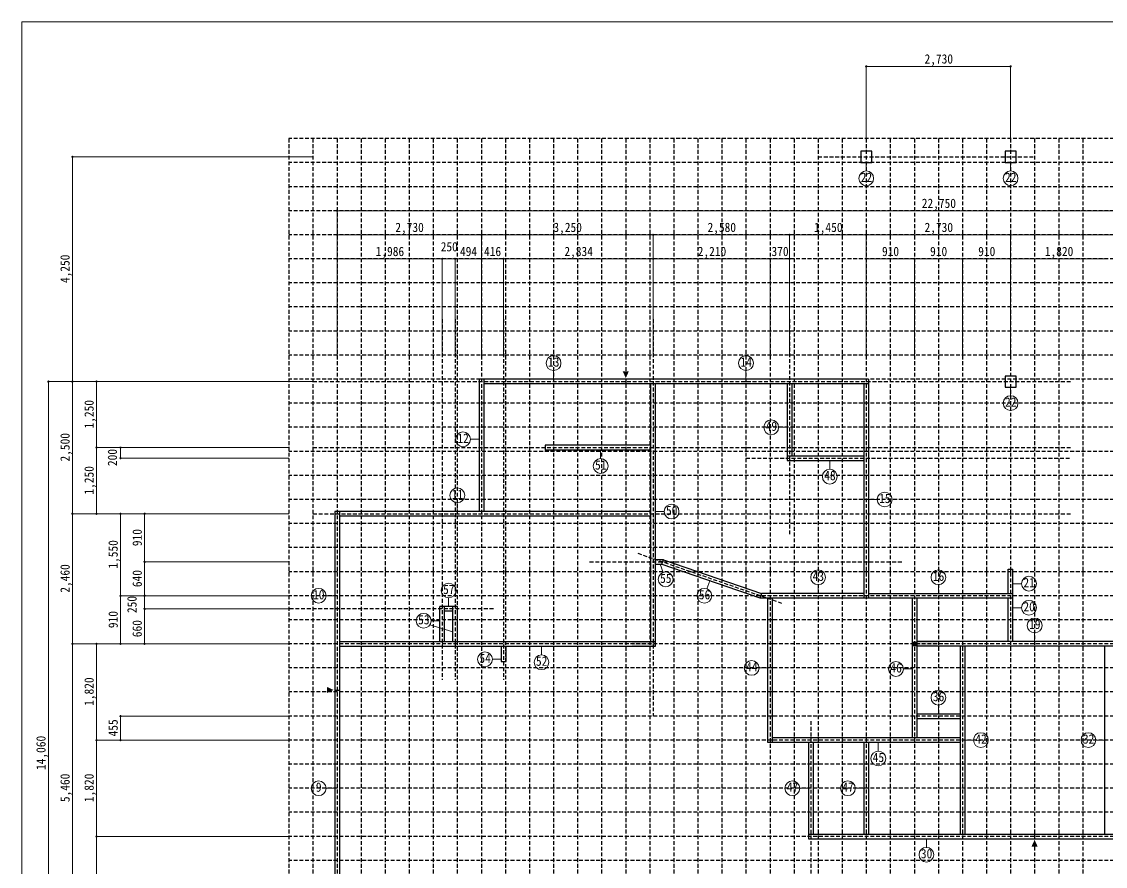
# Model space of a CAD drawing. Units: millimetres at full size, sheet at 1:60. Extents: x -17340 to 17340, y -12120 to 12120.
# Drawn here: x -17340 to 3157, y -3851 to 12120 of the extents above; entities that cross this region are included whole.
import ezdxf
from ezdxf.enums import TextEntityAlignment as Align

# ---------------------------------------------------------------- set-up
doc = ezdxf.new("R2010")
doc.units = ezdxf.units.MM
doc.header["$LTSCALE"] = 60
doc.header["$PDMODE"] = 32
doc.header["$PDSIZE"] = 24
doc.linetypes.add('DASHED1', pattern=[1.8, 1.2, -0.6])
for name, color, linetype, lineweight in [('0-0_原稿', 7, 'Continuous', 18), ('3-4', 7, 'Continuous', 15), ('3-B', 6, 'Continuous', 9)]:
    doc.layers.add(name, color=color, linetype=linetype, lineweight=lineweight)
for name, color, linetype in [('0-1', 6, 'DASHED1'), ('3-0', 134, 'Continuous'), ('3-8', 134, 'Continuous'), ('3-9', 1, 'Continuous'), ('3-E', 6, 'DASHED1'), ('3-F', 9, 'Continuous')]:
    doc.layers.add(name, color=color, linetype=linetype)
doc.styles.add('ＭＳ ゴシック', font='')
doc.styles.get('ＭＳ ゴシック').set_extended_font_data('MS Gothic')

msp = doc.modelspace()

# ---------------------------------------------------------------- linework, layer by layer
at = {"layer": '0-0_原稿'}
msp.add_line((-17340, 12120), (-17340, -12120), dxfattribs=at)
msp.add_lwpolyline([(17340, -12120), (17340, 12120), (-17340, 12120)], dxfattribs=at)
at = {"layer": '0-1'}
for p, q in [((-12285, 9910), (-12285, -9200)), ((12285, 9910), (-12285, 9910)), ((-11830, 9910), (-11830, -9200)), ((-11375, 9910), (-11375, -9200)), ((-10920, 9910), (-10920, -9200)), ((-10465, 9910), (-10465, -9200)), ((-10010, 9910), (-10010, -9200)), ((-9555, 9910), (-9555, -9200)), ((-9100, 9910), (-9100, -9200)), ((-8645, 9910), (-8645, -9200)), ((-8190, 9910), (-8190, -9200)), ((-7735, 9910), (-7735, -9200)), ((-7280, 9910), (-7280, -9200)), ((-6825, 9910), (-6825, -9200)), ((-6370, 9910), (-6370, -9200)), ((-5915, 9910), (-5915, -9200)), ((-5460, 9910), (-5460, -9200)), ((-5005, 9910), (-5005, -9200)), ((-4550, 9910), (-4550, -9200)), ((-4095, 9910), (-4095, -9200)), ((-3640, 9910), (-3640, -9200)), ((-3185, 9910), (-3185, -9200)), ((-2730, 9910), (-2730, -9200)), ((-2275, 9910), (-2275, -9200)), ((-1820, 9910), (-1820, -9200)), ((-1365, 9910), (-1365, -9200)), ((-910, 9910), (-910, -9200)), ((-455, 9910), (-455, -9200)), ((0, 9910), (0, -9200)), ((455, 9910), (455, -9200)), ((910, 9910), (910, -9200)), ((1365, 9910), (1365, -9200)), ((1820, 9910), (1820, -9200)), ((2275, 9910), (2275, -9200)), ((2730, 9910), (2730, -9200)), ((12285, 9455), (-12285, 9455)), ((12285, 9000), (-12285, 9000)), ((12285, 8545), (-12285, 8545)), ((12285, 8090), (-12285, 8090)), ((12285, 7635), (-12285, 7635)), ((12285, 7180), (-12285, 7180)), ((12285, 6725), (-12285, 6725)), ((12285, 6270), (-12285, 6270)), ((12285, 5815), (-12285, 5815)), ((12285, 5360), (-12285, 5360)), ((12285, 4905), (-12285, 4905)), ((12285, 4450), (-12285, 4450)), ((12285, 3995), (-12285, 3995)), ((12285, 3540), (-12285, 3540)), ((12285, 3085), (-12285, 3085)), ((12285, 2630), (-12285, 2630)), ((12285, 2175), (-12285, 2175)), ((12285, 1720), (-12285, 1720)), ((12285, 1265), (-12285, 1265)), ((12285, 810), (-12285, 810)), ((12285, 355), (-12285, 355)), ((12285, -100), (-12285, -100)), ((12285, -555), (-12285, -555)), ((12285, -1010), (-12285, -1010)), ((12285, -1465), (-12285, -1465)), ((12285, -1920), (-12285, -1920)), ((12285, -2375), (-12285, -2375)), ((12285, -2830), (-12285, -2830)), ((12285, -3285), (-12285, -3285)), ((12285, -3740), (-12285, -3740))]:
    msp.add_line(p, q, dxfattribs=at)
at = {"layer": '3-0'}
for p, q in [((-1320.5, 5359.5), (-8689.5, 5359.5)), ((-8689.5, 5359.5), (-8689.5, 2859.5)), ((-8600.5, 5360), (-8600.5, 2859.5)), ((-1320.5, 5359.5), (-1320.5, 1220.5)), ((-1320.5, 5270.5), (-8600.5, 5270.5)), ((-5439.5, 399.5), (-5439.5, 5270.5)), ((-5350.5, 310.5), (-5350.5, 5270.5)), ((-2859.5, 5270.5), (-2859.5, 3820.5)), ((-2770.5, 5270.5), (-2770.5, 3909.5)), ((-1409.5, 5270.5), (-1409.5, 1220.5)), ((-5439.5, 4109.5), (-7439.5, 4109.5)), ((-5439.5, 4020.5), (-7439.5, 4020.5)), ((-2859.5, 3909.5), (-1409.5, 3909.5)), ((-2859.5, 3820.5), (-1409.5, 3820.5)), ((-5439.5, 2859.5), (-11419.5, 2859.5)), ((-11330.5, 2859.5), (-11330.5, -8700.5)), ((-5439.5, 2770.5), (-11330.5, 2770.5)), ((-5350.5, 1949.5), (-5200.76, 1949.5)), ((-5350.5, 1860.5), (-5231.5, 1860.5)), ((-5230.66, 1862.94), (-3377.66, 1222.94)), ((-5201.6, 1947.06), (-3348.6, 1307.06)), ((1320.5, 1309.5), (1320.5, 1764.5)), ((1409.5, 399.5), (1409.5, 1764.5)), ((-1409.5, 1309.5), (-3347.76, 1309.5)), ((-1320.5, 1309.5), (1409.5, 1309.5)), ((-9094.5, 1059.5), (-9433.5, 1059.5)), ((-9433.5, 399.5), (-9433.5, 1059.5)), ((-9344.5, 399.5), (-9344.5, 1059.5)), ((-9183.5, 399.5), (-9183.5, 1059.5)), ((-9094.5, 399.5), (-9094.5, 1059.5)), ((1409.5, 1220.5), (-3378.5, 1220.5)), ((-3140.5, -1509.5), (-3140.5, 1220.5)), ((-499.5, 1220.5), (-499.5, -1420.5)), ((-410.5, 1220.5), (-410.5, -1420.5)), ((1320.5, 399.5), (1320.5, 1220.5)), ((-9183.5, 970.5), (-9344.5, 970.5)), ((-11330.5, 399.5), (-5350.5, 399.5)), ((-11330.5, 310.5), (-5350.5, 310.5)), ((-8273.5, 310.5), (-8273.5, 24.5)), ((-8184.5, 310.5), (-8184.5, 24.5)), ((11419.5, 399.5), (-410.5, 399.5)), ((11330.5, 310.5), (-410.5, 310.5)), ((410.5, 310.5), (410.5, -3240.5)), ((499.5, 310.5), (499.5, -3240.5)), ((3140.5, 310.5), (3140.5, -3240.5)), ((-410.5, -965.5), (410.5, -965.5)), ((-410.5, -1054.5), (410.5, -1054.5)), ((410.5, -1420.5), (-3140.5, -1420.5)), ((-2459.5, -1509.5), (-2459.5, -3329.5)), ((-2370.5, -1509.5), (-2370.5, -3240.5)), ((-1409.5, -1509.5), (-1409.5, -3240.5)), ((-1320.5, -1509.5), (-1320.5, -3240.5)), ((-2459.5, -3240.5), (11330.5, -3240.5)), ((-2459.5, -3329.5), (11330.5, -3329.5))]:
    msp.add_line(p, q, dxfattribs=at)
for points in [[(-1470, 9460), (-1260, 9460), (-1260, 9670), (-1470, 9670)], [(1260, 9460), (1470, 9460), (1470, 9670), (1260, 9670)], [(1260, 5210), (1470, 5210), (1470, 5420), (1260, 5420)]]:
    msp.add_lwpolyline(points, close=True, dxfattribs=at)
for points in [[(-11419.5, 2859.5), (-11419.5, -8789.5), (11419.5, -8789.5), (11419.5, 399.5)], [(410.5, -1509.5), (-3229.5, -1509.5), (-3229.5, 1220.5)]]:
    msp.add_lwpolyline(points, dxfattribs=at)
at = {"layer": '3-4'}
for p, q in [((-1365, 9296.67), (-1365, 9460)), ((1365, 9296.67), (1365, 9460)), ((-7280, 5523.33), (-7280, 5360)), ((-3640, 5523.33), (-3640, 5360)), ((1365, 5046.67), (1365, 5210)), ((-3022.83, 4450), (-2859.5, 4450)), ((-8852.83, 4222.5), (-8689.5, 4222.5)), ((-6389, 3857.17), (-6389, 4020.5)), ((-2055, 3657.17), (-2055, 3820.5)), ((-1157.17, 3085), (-1320.5, 3085)), ((-9100, 3022.83), (-9100, 2859.5)), ((-5187.17, 2857.5), (-5350.5, 2857.5)), ((-5206.94, 1705.49), (-5262.81, 1858.97)), ((-4378.36, 1395.79), (-4322.5, 1549.27)), ((-2275, 1472.83), (-2275, 1309.5)), ((0, 1472.83), (0, 1309.5)), ((1572.83, 1492.5), (1409.5, 1492.5)), ((-11582.83, 1265), (-11419.5, 1265)), ((-9264.11, 1223.85), (-9264.11, 1060.52)), ((1572.83, 1037.5), (1409.5, 1037.5)), ((-9617.81, 717.28), (-9183.5, 582.5)), ((-9596.83, 791), (-9433.5, 791)), ((1820, 562.83), (1820, 399.5)), ((-7507.5, 147.17), (-7507.5, 310.5)), ((-8436.83, 62.5), (-8273.5, 62.5)), ((-3392.83, -100), (-3229.5, -100)), ((-662.83, -119), (-499.5, -119)), ((0, -802.17), (0, -965.5)), ((-1137.5, -1672.83), (-1137.5, -1509.5)), ((662.83, -1465), (499.5, -1465)), ((2977.17, -1465), (3140.5, -1465)), ((-11582.83, -2375), (-11419.5, -2375)), ((-2622.83, -2375), (-2459.5, -2375)), ((-1572.83, -2375), (-1409.5, -2375)), ((-227.5, -3492.83), (-227.5, -3329.5))]:
    msp.add_line(p, q, dxfattribs=at)
for centre in [(-1365, 9156.67), (1365, 9156.67), (-7280, 5663.33), (-3640, 5663.33), (1365, 4906.67), (-3162.83, 4450), (-8992.83, 4222.5), (-6389, 3717.17), (-2055, 3517.17), (-9100, 3162.83), (-1017.17, 3085), (-5047.17, 2857.5), (-5159.06, 1573.93), (-2275, 1612.83), (0, 1612.83), (-9264.11, 1363.85), (1712.83, 1492.5), (-11722.83, 1265), (-4426.25, 1264.23), (1712.83, 1037.5), (-9736.83, 791), (1820, 702.83), (-8576.83, 62.5), (-7507.5, 7.17), (-3532.83, -100), (-802.83, -119), (0, -662.17), (802.83, -1465), (2837.17, -1465), (-1137.5, -1812.83), (-11722.83, -2375), (-2762.83, -2375), (-1712.83, -2375), (-227.5, -3632.83)]:
    msp.add_circle(centre, 140, dxfattribs=at)
at = {"layer": '3-8'}
for p, q in [((-5915, 5359.5), (-5915, 5270.5)), ((-7439.5, 4109.5), (-7439.5, 4020.5)), ((-5231.5, 1860.5), (-5200.76, 1949.5)), ((1320.5, 1764.5), (1409.5, 1764.5)), ((-3347.76, 1309.5), (-3378.5, 1220.5)), ((-8273.5, 24.5), (-8184.5, 24.5)), ((-11419.5, -518), (-11330.5, -518)), ((1820, -3240.5), (1820, -3329.5))]:
    msp.add_line(p, q, dxfattribs=at)
at = {"layer": '3-B', "color": 4}
for p, q in [((-1365, 11275), (1365, 11275)), ((-16380, 5315), (-16380, 9565)), ((-11375, 8545), (11375, 8545)), ((-11375, 8090), (-8645, 8090)), ((-8645, 8090), (-5395, 8090)), ((-5395, 8090), (-2815, 8090)), ((-2815, 8090), (-1365, 8090)), ((-1365, 8090), (1365, 8090)), ((1365, 8090), (11375, 8090)), ((-9389, 7635), (-11375, 7635)), ((-9139, 7635), (-9389, 7635)), ((-8645, 7635), (-9139, 7635)), ((-8229, 7635), (-8645, 7635)), ((-5395, 7635), (-8229, 7635)), ((-5395, 7635), (-3185, 7635)), ((-3185, 7635), (-2815, 7635)), ((-1365, 7635), (-455, 7635)), ((-455, 7635), (455, 7635)), ((455, 7635), (1365, 7635)), ((1365, 7635), (3185, 7635)), ((-16835, 5315), (-16835, -8745)), ((-16380, 5315), (-16380, 2815)), ((-15925, 4065), (-15925, 5315)), ((-15925, 2815), (-15925, 4065)), ((-15470, 4065), (-15470, 3865)), ((-16380, 2815), (-16380, 355)), ((-15470, 1265), (-15470, 2815)), ((-15015, 1905), (-15015, 2815)), ((-15015, 1265), (-15015, 1905)), ((-15470, 355), (-15470, 1265)), ((-15015, 1265), (-15015, 1015)), ((-15015, 1015), (-15015, 355)), ((-16380, 355), (-16380, -5105)), ((-15925, 355), (-15925, -1465)), ((-15470, -1465), (-15470, -1010)), ((-15925, -1465), (-15925, -3285)), ((-15925, -3285), (-15925, -5105))]:
    msp.add_line(p, q, dxfattribs=at)
at = {"layer": '3-B'}
for p, q in [((-1365, 11275), (-1365, 9910)), ((1365, 11275), (1365, 9910)), ((-16380, 9565), (-11830, 9565)), ((-11375, 8545), (-11375, 5815)), ((-11375, 8090), (-11375, 5815)), ((-8645, 8090), (-8645, 5815)), ((-5395, 8090), (-5395, 5815)), ((-2815, 8090), (-2815, 5815)), ((-1365, 8090), (-1365, 5815)), ((1365, 8090), (1365, 5815)), ((-11375, 7635), (-11375, 5815)), ((-9389, 7635), (-9389, 5815)), ((-9139, 7635), (-9139, 5815)), ((-8645, 7635), (-8645, 5815)), ((-8229, 7635), (-8229, 5815)), ((-5395, 7635), (-5395, 5815)), ((-5395, 7635), (-5395, 5815)), ((-3185, 7635), (-3185, 5815)), ((-2815, 7635), (-2815, 5815)), ((-1365, 7635), (-1365, 5815)), ((-455, 7635), (-455, 5815)), ((455, 7635), (455, 5815)), ((1365, 7635), (1365, 5815)), ((-16835, 5315), (-11830, 5315)), ((-16380, 5315), (-12285, 5315)), ((-16380, 5315), (-11830, 5315)), ((-15925, 5315), (-12285, 5315)), ((-15925, 4065), (-12285, 4065)), ((-15470, 4065), (-12285, 4065)), ((-15470, 3865), (-12285, 3865)), ((-16380, 2815), (-12285, 2815)), ((-16380, 2815), (-12285, 2815)), ((-15925, 2815), (-12285, 2815)), ((-15470, 2815), (-12285, 2815)), ((-15015, 2815), (-12285, 2815)), ((-15015, 1905), (-12285, 1905)), ((-15470, 1265), (-12285, 1265)), ((-15015, 1265), (-12285, 1265)), ((-15015, 1265), (-12285, 1265)), ((-15015, 1015), (-12285, 1015)), ((-16380, 355), (-12285, 355)), ((-15925, 355), (-12285, 355)), ((-15470, 355), (-12285, 355)), ((-15015, 355), (-12285, 355)), ((-15470, -1010), (-12285, -1010)), ((-15925, -1465), (-12285, -1465)), ((-15470, -1465), (-12285, -1465)), ((-15925, -3285), (-12285, -3285))]:
    msp.add_line(p, q, dxfattribs=at)
at = {"layer": '3-B', "color": 1}
for p in [(-1365, 11275), (1365, 11275), (-16380, 9565), (-11375, 8545), (-11375, 8090), (-8645, 8090), (-5395, 8090), (-2815, 8090), (-1365, 8090), (1365, 8090), (-11375, 7635), (-9389, 7635), (-9139, 7635), (-8645, 7635), (-8229, 7635), (-5395, 7635), (-3185, 7635), (-2815, 7635), (-1365, 7635), (-455, 7635), (455, 7635), (1365, 7635), (-16835, 5315), (-16380, 5315), (-15925, 5315), (-15925, 4065), (-15470, 4065), (-15470, 3865), (-16380, 2815), (-16380, 2815), (-15925, 2815), (-15470, 2815), (-15015, 2815), (-15015, 1905), (-15470, 1265), (-15015, 1265), (-15015, 1015), (-16380, 355), (-15925, 355), (-15470, 355), (-15015, 355), (-15470, -1010), (-15925, -1465), (-15470, -1465), (-15925, -3285)]:
    msp.add_point(p, dxfattribs=at)
at = {"layer": '3-E'}
for p, q in [((-2275, 9565), (1820, 9565)), ((-9389, 6497.5), (-9389, -327.5)), ((-9139, 6497.5), (-9139, -327.5)), ((-8229, 6497.5), (-8229, -327.5)), ((-5395, 6497.5), (-5395, -1010)), ((-2815, 6497.5), (-2815, 2402.5)), ((-11830, 5315), (2502.5, 5315)), ((-11830, 4065), (2502.5, 4065)), ((-3640, 3865), (2502.5, 3865)), ((-11830, 2815), (2502.5, 2815)), ((-5687.5, 2067.8), (-2957.5, 1124.9)), ((-6597.5, 1905), (-682.5, 1905)), ((-8417.5, 1015), (-12285, 1015)), ((-2415, -1106.96), (-2415, -4195))]:
    msp.add_line(p, q, dxfattribs=at)
at = {"layer": '3-F'}
for points in [[(-5793, 399.5), (-5350.5, 399.5), (-5793, 310.5), (-5350.5, 310.5)], [(-499.5, 399.5), (-410.5, 399.5), (-499.5, 310.5), (-410.5, 310.5)], [(-410.5, 399.5), (-18, 399.5), (-410.5, 310.5), (-18, 310.5)]]:
    msp.add_solid(points, dxfattribs=at)

# ---------------------------------------------------------------- texts
at = {"layer": '3-4', "style": 'ＭＳ ゴシック', "width": 0.9}
for s, p in [('22', (-1470, 9036.67)), ('22', (1260, 9036.67)), ('13', (-7385, 5543.33)), ('14', (-3745, 5543.33)), ('22', (1260, 4785)), ('49', (-3267.83, 4330)), ('12', (-9097.83, 4102.5)), ('51', (-6494, 3597.17)), ('48', (-2160, 3397.17)), ('11', (-9205, 3042.83)), ('15', (-1122.17, 2965)), ('50', (-5152.17, 2737.5)), ('55', (-5264.06, 1453.93)), ('43', (-2380, 1492.83)), ('16', (-105, 1492.83)), ('57', (-9369.11, 1243.85)), ('21', (1607.83, 1372.5)), ('10', (-11827.83, 1145)), ('56', (-4531.25, 1144.23)), ('20', (1607.83, 917.5)), ('53', (-9841.83, 671)), ('19', (1715, 582.83)), ('54', (-8681.83, -57.5)), ('52', (-7612.5, -112.83)), ('44', (-3637.83, -220)), ('46', (-907.83, -239)), ('36', (-105, -782.17)), ('42', (697.83, -1585)), ('32', (2732.17, -1585)), ('45', (-1242.5, -1932.83)), ('9', (-11775.33, -2495)), ('47', (-2867.83, -2495)), ('47', (-1817.83, -2495)), ('30', (-332.5, -3752.83))]:
    msp.add_text(s, height=176, dxfattribs=at).set_placement(p, align=Align.BOTTOM_LEFT)
at = {"layer": '3-9', "style": 'ＭＳ ゴシック', "width": 0.8}
msp.add_text('▼', height=110, dxfattribs=at).set_placement((-5975, 5360), align=Align.BOTTOM_LEFT)
for rotation, p in [(90, (-11419.5, -578)), (180, (1880, -3329.5))]:
    msp.add_text('▼', height=110, rotation=rotation, dxfattribs=at).set_placement(p, align=Align.BOTTOM_LEFT)
at = {"layer": '3-B', "color": 7, "style": 'ＭＳ ゴシック', "width": 0.9}
for s, p in [('2,730', (-262.5, 11275)), ('22,750', (-315, 8545)), ('2,730', (-10272.5, 8090)), ('3,250', (-7282.5, 8090)), ('2,580', (-4367.5, 8090)), ('1,450', (-2352.5, 8090)), ('2,730', (-262.5, 8090)), ('1,986', (-10644.5, 7635)), ('250', (-9414.09, 7724.04)), ('494', (-9049.5, 7635)), ('416', (-8594.5, 7635)), ('2,834', (-7074.5, 7635)), ('2,210', (-4552.5, 7635)), ('370', (-3157.5, 7635)), ('910', (-1067.5, 7635)), ('910', (-157.5, 7635)), ('910', (752.5, 7635)), ('1,820', (2012.5, 7635))]:
    msp.add_text(s, height=176, dxfattribs=at).set_placement(p, align=Align.BOTTOM_LEFT)
for s, p in [('4,250', (-16380, 7177.5)), ('1,250', (-15925, 4427.5)), ('2,500', (-16380, 3802.5)), ('200', (-15484.04, 3716.85)), ('1,250', (-15925, 3177.5)), ('910', (-15015, 2202.5)), ('1,550', (-15470, 1777.5)), ('2,460', (-16380, 1322.5)), ('640', (-15015, 1427.5)), ('250', (-15113.96, 937.51)), ('910', (-15470, 652.5)), ('660', (-15015.96, 481.11)), ('1,820', (-15925, -817.5)), ('455', (-15470, -1395)), ('14,060', (-16835, -2030)), ('5,460', (-16380, -2637.5)), ('1,820', (-15925, -2637.5))]:
    msp.add_text(s, height=176, rotation=90, dxfattribs=at).set_placement(p, align=Align.BOTTOM_LEFT)

doc.saveas('drawing.dxf')
